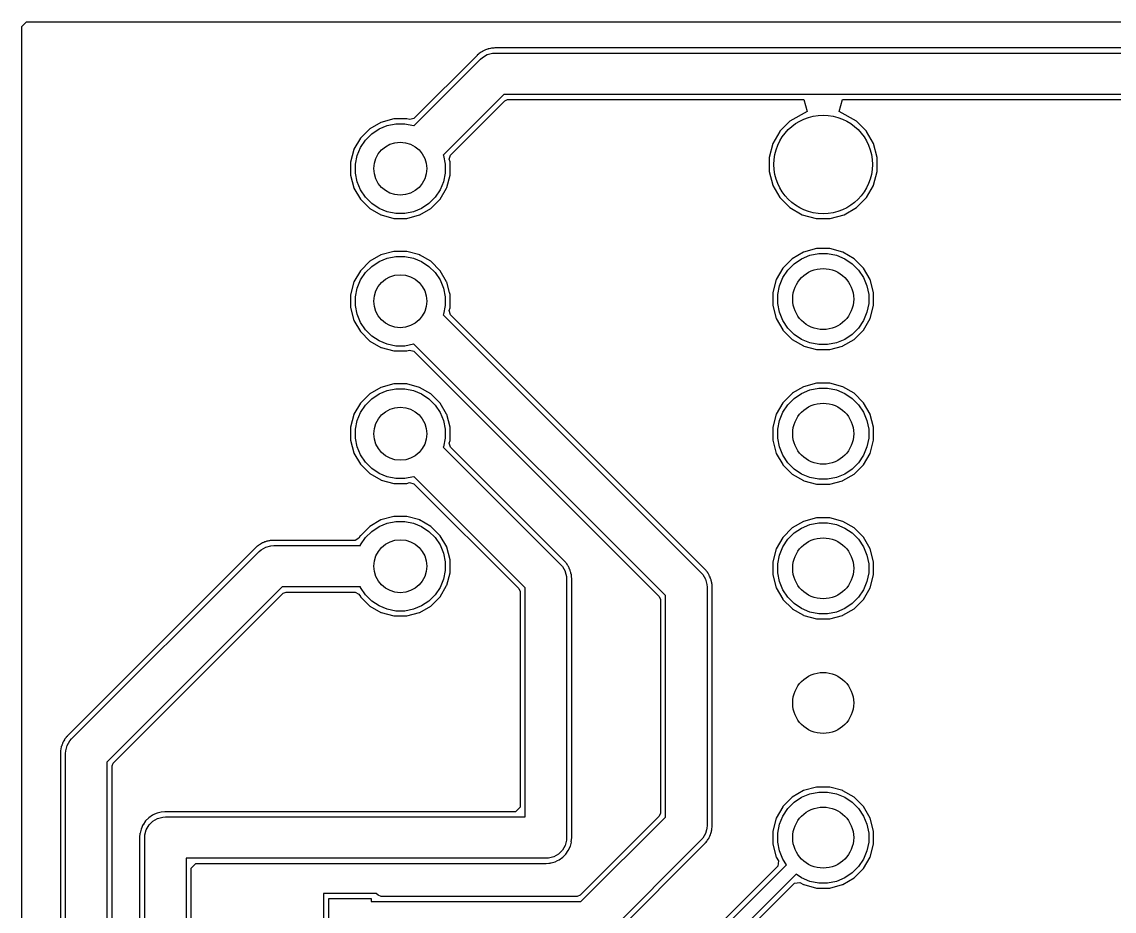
# Model space of a CAD drawing. Header units: inches. Extents: x 5.04 to 6.66, y -5.01 to -3.26.
# Drawn here: x 5.035 to 5.846, y -3.924 to -3.264 of the extents above; entities that cross this region are included whole.
import ezdxf

# ---------------------------------------------------------------- set-up
doc = ezdxf.new("R2010")
doc.units = ezdxf.units.IN
doc.header["$MEASUREMENT"] = 0
doc.layers.add('F.Cu', color=13, linetype='CONTINUOUS', true_color=0xc83434)

msp = doc.modelspace()

# ---------------------------------------------------------------- linework, layer by layer
at = {"layer": 'F.Cu', "linetype": 'CONTINUOUS'}
for p, q in [((5.03543, -3.26724), (5.0389, -3.26378)), ((5.03543, -3.36807), (5.03543, -3.26724)), ((5.0389, -3.26378), (6.65402, -3.26378)), ((5.38039, -3.28429), (5.37969, -3.28469)), ((5.38106, -3.28413), (5.38039, -3.28429)), ((5.38161, -3.28398), (5.38106, -3.28413)), ((5.38177, -3.2839), (5.38161, -3.28398)), ((5.3822, -3.28382), (5.38177, -3.2839)), ((5.38248, -3.28374), (5.3822, -3.28382)), ((5.38343, -3.28346), (5.38248, -3.28374)), ((5.38413, -3.28343), (5.38343, -3.28346)), ((5.38469, -3.28335), (5.38413, -3.28343)), ((5.385, -3.28327), (5.38469, -3.28335)), ((5.38555, -3.28327), (5.385, -3.28327)), ((5.38594, -3.28323), (5.38555, -3.28327)), ((5.38665, -3.28315), (5.38594, -3.28323)), ((6.06319, -3.28315), (5.38665, -3.28315)), ((5.37339, -3.28878), (5.32654, -3.33563)), ((5.32655, -3.34097), (5.37603, -3.2915)), ((5.37358, -3.28862), (5.37339, -3.28878)), ((5.37453, -3.28768), (5.37358, -3.28862)), ((5.37476, -3.28752), (5.37453, -3.28768)), ((5.37492, -3.2874), (5.37476, -3.28752)), ((5.37579, -3.28669), (5.37492, -3.2874)), ((5.37646, -3.2863), (5.37579, -3.28669)), ((5.37603, -3.2915), (5.37751, -3.2902)), ((5.37657, -3.28626), (5.37646, -3.2863)), ((5.37736, -3.28575), (5.37657, -3.28626)), ((5.37752, -3.28567), (5.37736, -3.28575)), ((5.37751, -3.2902), (5.37754, -3.29017)), ((5.37772, -3.28555), (5.37752, -3.28567)), ((5.37754, -3.29017), (5.38102, -3.28816)), ((5.37783, -3.28551), (5.37772, -3.28555)), ((5.37862, -3.28508), (5.37783, -3.28551)), ((5.37878, -3.285), (5.37862, -3.28508)), ((5.37925, -3.28484), (5.37878, -3.285)), ((5.37969, -3.28469), (5.37925, -3.28484)), ((5.38102, -3.28816), (5.38489, -3.28712)), ((5.38489, -3.28712), (5.3869, -3.28699)), ((5.3869, -3.28699), (5.51913, -3.28699)), ((5.51913, -3.28699), (6.06311, -3.28699)), ((5.39328, -3.31776), (5.3483, -3.36273)), ((5.35362, -3.3628), (5.39394, -3.32244)), ((5.51913, -3.31776), (5.39328, -3.31776)), ((5.39394, -3.32244), (5.3961, -3.32154)), ((5.3961, -3.32154), (5.61614, -3.32154)), ((6.05673, -3.31776), (5.51913, -3.31776)), ((5.61614, -3.32154), (5.6185, -3.33031)), ((5.64232, -3.33031), (5.64469, -3.32154)), ((5.64469, -3.32154), (6.0539, -3.32154)), ((5.6185, -3.33031), (5.60575, -3.33764)), ((5.65508, -3.33764), (5.64232, -3.33031)), ((5.30209, -3.33843), (5.29378, -3.34323)), ((5.30067, -3.34332), (5.30673, -3.34081)), ((5.31165, -3.33583), (5.30209, -3.33843)), ((5.30673, -3.34081), (5.31316, -3.33953)), ((5.32134, -3.33583), (5.31165, -3.33583)), ((5.31316, -3.33953), (5.31972, -3.33953)), ((5.31972, -3.33953), (5.32616, -3.34081)), ((5.32346, -3.33642), (5.32134, -3.33583)), ((5.32654, -3.33563), (5.32346, -3.33642)), ((5.32616, -3.34081), (5.32655, -3.34097)), ((5.60575, -3.33764), (5.59835, -3.34508)), ((5.66248, -3.34508), (5.65508, -3.33764)), ((5.29378, -3.34323), (5.28681, -3.3502)), ((5.29058, -3.3516), (5.29521, -3.34697)), ((5.29521, -3.34697), (5.30067, -3.34332)), ((5.59831, -3.34512), (5.59311, -3.35406)), ((5.59835, -3.34508), (5.59831, -3.34512)), ((5.66252, -3.34512), (5.66248, -3.34508)), ((5.66772, -3.35406), (5.66252, -3.34512)), ((5.28681, -3.3502), (5.28205, -3.35843)), ((5.28442, -3.36312), (5.28693, -3.35706)), ((5.28693, -3.35706), (5.29058, -3.3516)), ((5.59307, -3.35417), (5.59031, -3.36449)), ((5.59311, -3.35406), (5.59307, -3.35417)), ((5.66776, -3.35417), (5.66772, -3.35406)), ((5.67051, -3.36449), (5.66776, -3.35417)), ((5.28201, -3.35854), (5.27945, -3.36807)), ((5.28205, -3.35843), (5.28201, -3.35854)), ((5.28314, -3.36955), (5.28442, -3.36312)), ((5.3483, -3.36273), (5.34847, -3.36312)), ((5.34847, -3.36312), (5.34975, -3.36955)), ((5.35283, -3.36587), (5.35362, -3.3628)), ((5.59031, -3.36449), (5.59031, -3.37488)), ((5.67051, -3.37488), (5.67051, -3.36449)), ((5.03543, -3.8072), (5.03543, -3.36807)), ((5.27945, -3.36807), (5.27945, -3.3776)), ((5.28314, -3.37611), (5.28314, -3.36955)), ((5.34975, -3.36955), (5.34975, -3.37611)), ((5.35339, -3.36783), (5.35283, -3.36587)), ((5.35339, -3.37768), (5.35339, -3.36783)), ((5.27945, -3.3776), (5.28201, -3.38713)), ((5.28442, -3.38255), (5.28314, -3.37611)), ((5.34975, -3.37611), (5.34847, -3.38255)), ((5.35094, -3.38693), (5.35339, -3.37768)), ((5.59031, -3.37488), (5.59307, -3.3852)), ((5.66776, -3.3852), (5.67051, -3.37488)), ((5.28201, -3.38713), (5.28205, -3.38724)), ((5.28205, -3.38724), (5.28681, -3.39547)), ((5.28693, -3.38861), (5.28442, -3.38255)), ((5.29058, -3.39406), (5.28693, -3.38861)), ((5.34596, -3.38861), (5.34231, -3.39406)), ((5.34847, -3.38255), (5.34596, -3.38861)), ((5.34606, -3.39547), (5.35083, -3.38724)), ((5.35083, -3.38724), (5.35094, -3.38693)), ((5.59307, -3.3852), (5.59311, -3.38531)), ((5.59311, -3.38531), (5.59831, -3.39425)), ((5.66252, -3.39425), (5.66772, -3.38531)), ((5.66772, -3.38531), (5.66776, -3.3852)), ((5.28681, -3.39547), (5.29378, -3.40244)), ((5.29521, -3.3987), (5.29058, -3.39406)), ((5.34231, -3.39406), (5.33767, -3.3987)), ((5.33909, -3.40244), (5.34606, -3.39547)), ((5.59831, -3.39425), (5.59835, -3.39429)), ((5.59835, -3.39429), (5.60575, -3.40173)), ((5.65508, -3.40173), (5.66248, -3.39429)), ((5.66248, -3.39429), (5.66252, -3.39425)), ((5.29378, -3.40244), (5.30201, -3.4072)), ((5.30067, -3.40235), (5.29521, -3.3987)), ((5.30673, -3.40486), (5.30067, -3.40235)), ((5.31316, -3.40614), (5.30673, -3.40486)), ((5.31972, -3.40614), (5.31316, -3.40614)), ((5.32616, -3.40486), (5.31972, -3.40614)), ((5.33222, -3.40235), (5.32616, -3.40486)), ((5.33087, -3.4072), (5.33909, -3.40244)), ((5.33767, -3.3987), (5.33222, -3.40235)), ((5.60575, -3.40173), (5.61492, -3.40701)), ((5.64591, -3.40701), (5.65508, -3.40173)), ((5.30201, -3.4072), (5.30213, -3.40724)), ((5.30213, -3.40724), (5.31169, -3.4098)), ((5.31169, -3.4098), (5.32122, -3.4098)), ((5.32122, -3.4098), (5.33075, -3.40724)), ((5.33075, -3.40724), (5.33087, -3.4072)), ((5.61492, -3.40701), (5.62524, -3.40976)), ((5.62524, -3.40976), (5.63559, -3.40976)), ((5.63559, -3.40976), (5.64594, -3.40701)), ((5.64594, -3.40701), (5.64591, -3.40701)), ((5.30209, -3.43685), (5.29378, -3.44165)), ((5.31165, -3.43425), (5.30209, -3.43685)), ((5.30673, -3.43924), (5.31316, -3.43796)), ((5.32126, -3.43425), (5.31165, -3.43425)), ((5.31316, -3.43796), (5.31972, -3.43796)), ((5.31972, -3.43796), (5.32616, -3.43924)), ((5.33083, -3.43685), (5.32126, -3.43425)), ((5.33909, -3.44165), (5.33079, -3.43685)), ((5.33079, -3.43685), (5.33083, -3.43685)), ((5.61591, -3.4348), (5.60748, -3.43969)), ((5.6144, -3.43974), (5.62055, -3.43719)), ((5.62555, -3.4322), (5.61591, -3.4348)), ((5.62055, -3.43719), (5.62708, -3.43589)), ((5.63524, -3.4322), (5.62555, -3.4322)), ((5.62708, -3.43589), (5.63374, -3.43589)), ((5.63374, -3.43589), (5.64027, -3.43719)), ((5.64492, -3.4348), (5.63524, -3.4322)), ((5.64027, -3.43719), (5.64642, -3.43974)), ((5.64504, -3.43484), (5.64492, -3.4348)), ((5.65339, -3.43969), (5.64504, -3.43484)), ((5.29378, -3.44165), (5.28681, -3.44862)), ((5.29058, -3.45003), (5.29521, -3.44539)), ((5.29521, -3.44539), (5.30067, -3.44175)), ((5.30067, -3.44175), (5.30673, -3.43924)), ((5.32616, -3.43924), (5.33222, -3.44175)), ((5.33222, -3.44175), (5.33767, -3.44539)), ((5.33767, -3.44539), (5.34231, -3.45003)), ((5.34606, -3.44862), (5.33909, -3.44165)), ((5.60039, -3.44673), (5.59555, -3.45512)), ((5.60043, -3.44669), (5.60039, -3.44673)), ((5.60744, -3.43972), (5.60043, -3.44669)), ((5.60416, -3.44814), (5.60887, -3.44344)), ((5.60748, -3.43969), (5.60744, -3.43972)), ((5.60887, -3.44344), (5.6144, -3.43974)), ((5.64642, -3.43974), (5.65195, -3.44344)), ((5.65195, -3.44344), (5.65666, -3.44814)), ((5.66035, -3.44665), (5.65339, -3.43969)), ((5.66528, -3.4552), (5.66035, -3.44665)), ((5.28681, -3.44862), (5.28205, -3.45685)), ((5.28693, -3.45548), (5.29058, -3.45003)), ((5.34231, -3.45003), (5.34596, -3.45548)), ((5.35083, -3.45685), (5.34606, -3.44862)), ((5.59792, -3.45983), (5.60046, -3.45368)), ((5.60046, -3.45368), (5.60416, -3.44814)), ((5.65666, -3.44814), (5.66036, -3.45368)), ((5.66036, -3.45368), (5.66291, -3.45983)), ((5.28201, -3.45697), (5.27945, -3.4665)), ((5.28205, -3.45685), (5.28201, -3.45697)), ((5.28314, -3.46798), (5.28442, -3.46155)), ((5.28442, -3.46155), (5.28693, -3.45548)), ((5.34596, -3.45548), (5.34847, -3.46155)), ((5.34847, -3.46155), (5.34975, -3.46798)), ((5.35094, -3.45717), (5.35083, -3.45685)), ((5.35297, -3.46484), (5.35094, -3.45717)), ((5.59555, -3.45512), (5.59291, -3.46484)), ((5.59662, -3.46636), (5.59792, -3.45983)), ((5.66291, -3.45983), (5.6642, -3.46636)), ((5.66787, -3.4648), (5.66528, -3.4552)), ((5.27945, -3.4665), (5.27945, -3.47602)), ((5.28314, -3.47454), (5.28314, -3.46798)), ((5.34975, -3.46798), (5.34975, -3.47454)), ((5.35339, -3.46642), (5.35297, -3.46484)), ((5.35339, -3.47618), (5.35339, -3.46642)), ((5.59291, -3.46484), (5.59291, -3.47453)), ((5.59662, -3.47301), (5.59662, -3.46636)), ((5.6642, -3.46636), (5.6642, -3.47301)), ((5.66787, -3.47457), (5.66787, -3.4648)), ((5.27945, -3.47602), (5.28201, -3.48555)), ((5.28442, -3.48097), (5.28314, -3.47454)), ((5.34975, -3.47454), (5.34847, -3.48097)), ((5.3528, -3.47827), (5.35339, -3.47618)), ((5.35358, -3.48134), (5.3528, -3.47827)), ((5.59291, -3.47453), (5.59555, -3.48425)), ((5.59792, -3.47954), (5.59662, -3.47301)), ((5.6642, -3.47301), (5.66291, -3.47954)), ((5.66528, -3.48417), (5.66787, -3.47457)), ((5.28201, -3.48555), (5.28205, -3.48567)), ((5.28205, -3.48567), (5.28681, -3.4939)), ((5.28693, -3.48703), (5.28442, -3.48097)), ((5.29058, -3.49249), (5.28693, -3.48703)), ((5.34847, -3.48097), (5.3483, -3.48137)), ((5.3483, -3.48137), (5.53966, -3.67273)), ((5.43712, -3.56484), (5.35358, -3.48134)), ((5.59555, -3.48425), (5.60039, -3.49264)), ((5.60046, -3.48569), (5.59792, -3.47954)), ((5.60416, -3.49123), (5.60046, -3.48569)), ((5.66036, -3.48569), (5.65666, -3.49123)), ((5.66035, -3.49272), (5.66528, -3.48417)), ((5.66291, -3.47954), (5.66036, -3.48569)), ((5.28681, -3.4939), (5.29378, -3.50087)), ((5.29521, -3.49713), (5.29058, -3.49249)), ((5.60039, -3.49264), (5.60043, -3.49268)), ((5.60043, -3.49268), (5.60744, -3.49965)), ((5.60887, -3.49593), (5.60416, -3.49123)), ((5.65666, -3.49123), (5.65195, -3.49593)), ((5.65339, -3.49969), (5.66035, -3.49272)), ((5.29378, -3.50087), (5.30201, -3.50563)), ((5.30067, -3.50077), (5.29521, -3.49713)), ((5.30673, -3.50328), (5.30067, -3.50077)), ((5.31316, -3.50456), (5.30673, -3.50328)), ((5.32616, -3.50328), (5.31972, -3.50456)), ((5.32655, -3.50312), (5.32616, -3.50328)), ((5.51341, -3.68998), (5.32655, -3.50312)), ((5.60744, -3.49965), (5.60748, -3.49969)), ((5.60748, -3.49969), (5.61583, -3.50453)), ((5.6144, -3.49963), (5.60887, -3.49593)), ((5.62055, -3.50218), (5.6144, -3.49963)), ((5.62708, -3.50348), (5.62055, -3.50218)), ((5.63374, -3.50348), (5.62708, -3.50348)), ((5.64027, -3.50218), (5.63374, -3.50348)), ((5.64642, -3.49963), (5.64027, -3.50218)), ((5.64504, -3.50453), (5.65339, -3.49969)), ((5.65195, -3.49593), (5.64642, -3.49963)), ((5.30201, -3.50563), (5.30213, -3.50567)), ((5.30213, -3.50567), (5.31169, -3.50823)), ((5.31169, -3.50823), (5.32126, -3.50823)), ((5.31972, -3.50456), (5.31316, -3.50456)), ((5.32126, -3.50823), (5.32335, -3.5076)), ((5.32335, -3.5076), (5.3265, -3.50843)), ((5.3265, -3.50843), (5.50866, -3.69059)), ((5.61583, -3.50453), (5.61602, -3.50461)), ((5.61602, -3.50461), (5.62551, -3.50713)), ((5.62551, -3.50713), (5.63531, -3.50713)), ((5.63531, -3.50713), (5.64484, -3.50461)), ((5.64484, -3.50461), (5.64504, -3.50453)), ((5.30209, -3.53528), (5.29378, -3.54008)), ((5.31165, -3.53268), (5.30209, -3.53528)), ((5.32126, -3.53268), (5.31165, -3.53268)), ((5.33079, -3.53528), (5.32126, -3.53268)), ((5.33909, -3.54008), (5.33079, -3.53528)), ((5.61591, -3.5348), (5.60748, -3.53969)), ((5.62555, -3.5322), (5.61591, -3.5348)), ((5.62055, -3.53719), (5.62708, -3.53589)), ((5.63524, -3.5322), (5.62555, -3.5322)), ((5.62708, -3.53589), (5.63374, -3.53589)), ((5.63374, -3.53589), (5.64027, -3.53719)), ((5.64492, -3.5348), (5.63524, -3.5322)), ((5.64504, -3.53484), (5.64492, -3.5348)), ((5.65339, -3.53969), (5.64504, -3.53484)), ((5.29378, -3.54008), (5.28681, -3.54705)), ((5.29058, -3.54846), (5.29522, -3.54382)), ((5.29522, -3.54382), (5.30067, -3.54017)), ((5.30067, -3.54017), (5.30673, -3.53766)), ((5.30673, -3.53766), (5.31317, -3.53638)), ((5.31317, -3.53638), (5.31973, -3.53638)), ((5.31973, -3.53638), (5.32616, -3.53766)), ((5.32616, -3.53766), (5.33222, -3.54017)), ((5.33222, -3.54017), (5.33767, -3.54382)), ((5.33767, -3.54382), (5.34231, -3.54846)), ((5.34606, -3.54705), (5.33909, -3.54008)), ((5.60744, -3.53972), (5.60043, -3.54669)), ((5.60416, -3.54814), (5.60887, -3.54344)), ((5.60748, -3.53969), (5.60744, -3.53972)), ((5.60887, -3.54344), (5.6144, -3.53974)), ((5.6144, -3.53974), (5.62055, -3.53719)), ((5.64027, -3.53719), (5.64642, -3.53974)), ((5.64642, -3.53974), (5.65195, -3.54344)), ((5.65195, -3.54344), (5.65666, -3.54814)), ((5.66035, -3.54665), (5.65339, -3.53969)), ((5.28681, -3.54705), (5.28205, -3.55528)), ((5.28693, -3.55391), (5.29058, -3.54846)), ((5.34231, -3.54846), (5.34596, -3.55391)), ((5.35083, -3.55528), (5.34606, -3.54705)), ((5.60035, -3.54681), (5.59555, -3.55512)), ((5.60043, -3.54669), (5.60035, -3.54681)), ((5.60046, -3.55368), (5.60416, -3.54814)), ((5.65666, -3.54814), (5.66036, -3.55368)), ((5.66528, -3.5552), (5.66035, -3.54665)), ((5.28201, -3.55539), (5.27945, -3.56492)), ((5.28205, -3.55528), (5.28201, -3.55539)), ((5.28314, -3.5664), (5.28442, -3.55997)), ((5.28442, -3.55997), (5.28693, -3.55391)), ((5.34596, -3.55391), (5.34847, -3.55997)), ((5.34847, -3.55997), (5.34975, -3.5664)), ((5.35091, -3.55551), (5.35083, -3.55528)), ((5.35339, -3.56484), (5.35091, -3.55551)), ((5.59555, -3.55512), (5.59291, -3.56484)), ((5.59662, -3.56636), (5.59792, -3.55983)), ((5.59792, -3.55983), (5.60046, -3.55368)), ((5.66036, -3.55368), (5.66291, -3.55983)), ((5.66291, -3.55983), (5.6642, -3.56636)), ((5.66535, -3.55539), (5.66528, -3.5552)), ((5.66787, -3.5648), (5.66535, -3.55539)), ((5.27945, -3.56492), (5.27945, -3.57445)), ((5.28314, -3.57297), (5.28314, -3.5664)), ((5.34975, -3.5664), (5.34975, -3.57297)), ((5.35339, -3.57469), (5.35339, -3.56484)), ((5.53716, -3.66484), (5.43712, -3.56484)), ((5.59291, -3.56484), (5.59291, -3.57453)), ((5.59662, -3.57301), (5.59662, -3.56636)), ((5.6642, -3.56636), (5.6642, -3.57301)), ((5.66787, -3.56685), (5.66787, -3.5648)), ((5.66787, -3.57457), (5.66787, -3.56685)), ((5.27945, -3.57445), (5.28201, -3.58398)), ((5.28442, -3.5794), (5.28314, -3.57297)), ((5.34975, -3.57297), (5.34847, -3.5794)), ((5.35283, -3.57665), (5.35339, -3.57469)), ((5.59291, -3.57453), (5.59559, -3.58429)), ((5.59792, -3.57954), (5.59662, -3.57301)), ((5.6642, -3.57301), (5.66291, -3.57954)), ((5.66524, -3.58429), (5.66787, -3.57457)), ((5.28201, -3.58398), (5.28205, -3.58409)), ((5.28205, -3.58409), (5.28681, -3.59232)), ((5.28693, -3.58546), (5.28442, -3.5794)), ((5.34847, -3.5794), (5.34831, -3.57979)), ((5.34831, -3.57979), (5.43545, -3.66693)), ((5.35362, -3.57972), (5.35283, -3.57665)), ((5.43823, -3.66433), (5.35362, -3.57972)), ((5.59559, -3.58429), (5.60039, -3.59264)), ((5.60046, -3.58569), (5.59792, -3.57954)), ((5.66035, -3.59272), (5.66524, -3.58429)), ((5.66291, -3.57954), (5.66036, -3.58569)), ((5.28681, -3.59232), (5.29378, -3.59929)), ((5.29058, -3.59091), (5.28693, -3.58546)), ((5.29522, -3.59555), (5.29058, -3.59091)), ((5.60039, -3.59264), (5.60047, -3.59272)), ((5.60416, -3.59123), (5.60046, -3.58569)), ((5.60047, -3.59272), (5.60744, -3.59965)), ((5.60887, -3.59593), (5.60416, -3.59123)), ((5.65666, -3.59123), (5.65195, -3.59593)), ((5.65339, -3.59969), (5.66035, -3.59272)), ((5.66036, -3.58569), (5.65666, -3.59123)), ((5.29378, -3.59929), (5.30201, -3.60406)), ((5.30067, -3.5992), (5.29522, -3.59555)), ((5.30673, -3.60171), (5.30067, -3.5992)), ((5.60744, -3.59965), (5.60748, -3.59969)), ((5.60748, -3.59969), (5.61583, -3.60453)), ((5.6144, -3.59963), (5.60887, -3.59593)), ((5.62055, -3.60218), (5.6144, -3.59963)), ((5.64642, -3.59963), (5.64027, -3.60218)), ((5.64504, -3.60453), (5.65339, -3.59969)), ((5.65195, -3.59593), (5.64642, -3.59963)), ((5.30201, -3.60406), (5.30213, -3.60409)), ((5.30213, -3.60409), (5.31169, -3.60665)), ((5.31317, -3.60299), (5.30673, -3.60171)), ((5.31169, -3.60665), (5.32126, -3.60665)), ((5.31973, -3.60299), (5.31317, -3.60299)), ((5.32616, -3.60171), (5.31973, -3.60299)), ((5.32126, -3.60665), (5.32335, -3.60606)), ((5.32335, -3.60606), (5.3265, -3.60685)), ((5.32655, -3.60155), (5.32616, -3.60171)), ((5.3265, -3.60685), (5.40445, -3.68476)), ((5.40919, -3.68418), (5.32655, -3.60155)), ((5.61583, -3.60453), (5.61602, -3.60461)), ((5.61602, -3.60461), (5.62551, -3.60713)), ((5.62708, -3.60348), (5.62055, -3.60218)), ((5.62551, -3.60713), (5.63531, -3.60713)), ((5.63374, -3.60348), (5.62708, -3.60348)), ((5.64027, -3.60218), (5.63374, -3.60348)), ((5.63531, -3.60713), (5.64484, -3.60461)), ((5.64484, -3.60461), (5.64504, -3.60453)), ((5.31165, -3.6311), (5.30209, -3.6337)), ((5.32126, -3.6311), (5.31165, -3.6311)), ((5.33083, -3.6337), (5.32126, -3.6311)), ((5.62555, -3.6322), (5.61591, -3.6348)), ((5.63524, -3.6322), (5.62555, -3.6322)), ((5.64492, -3.6348), (5.63524, -3.6322)), ((5.29378, -3.6385), (5.28685, -3.64543)), ((5.30209, -3.6337), (5.29378, -3.6385)), ((5.29522, -3.64224), (5.30067, -3.6386)), ((5.30067, -3.6386), (5.30673, -3.63609)), ((5.30673, -3.63609), (5.31317, -3.63481)), ((5.31317, -3.63481), (5.31973, -3.63481)), ((5.31973, -3.63481), (5.32616, -3.63609)), ((5.32616, -3.63609), (5.33222, -3.6386)), ((5.33909, -3.6385), (5.33079, -3.6337)), ((5.33079, -3.6337), (5.33083, -3.6337)), ((5.33222, -3.6386), (5.33768, -3.64224)), ((5.34602, -3.64543), (5.33909, -3.6385)), ((5.60744, -3.63972), (5.60043, -3.64669)), ((5.60748, -3.63969), (5.60744, -3.63972)), ((5.61591, -3.6348), (5.60748, -3.63969)), ((5.60887, -3.64344), (5.61441, -3.63974)), ((5.61441, -3.63974), (5.62056, -3.63719)), ((5.62056, -3.63719), (5.62708, -3.63589)), ((5.62708, -3.63589), (5.63374, -3.63589)), ((5.63374, -3.63589), (5.64027, -3.63719)), ((5.64027, -3.63719), (5.64642, -3.63974)), ((5.64504, -3.63484), (5.64492, -3.6348)), ((5.65339, -3.63969), (5.64504, -3.63484)), ((5.64642, -3.63974), (5.65195, -3.64344)), ((5.66035, -3.64665), (5.65339, -3.63969)), ((5.21795, -3.64949), (5.21728, -3.64961)), ((5.21807, -3.64945), (5.21795, -3.64949)), ((5.21894, -3.64925), (5.21807, -3.64945)), ((5.21937, -3.64917), (5.21894, -3.64925)), ((5.2198, -3.64913), (5.21937, -3.64917)), ((5.22028, -3.64906), (5.2198, -3.64913)), ((5.22067, -3.64902), (5.22028, -3.64906)), ((5.22106, -3.64902), (5.22067, -3.64902)), ((5.22146, -3.64898), (5.22106, -3.64902)), ((5.22217, -3.6489), (5.22146, -3.64898)), ((5.28299, -3.6489), (5.22217, -3.6489)), ((5.28571, -3.64736), (5.28299, -3.6489)), ((5.28673, -3.64559), (5.28571, -3.64736)), ((5.28685, -3.64543), (5.28673, -3.64559)), ((5.28693, -3.65234), (5.29058, -3.64688)), ((5.29058, -3.64688), (5.29522, -3.64224)), ((5.33768, -3.64224), (5.34231, -3.64688)), ((5.34231, -3.64688), (5.34596, -3.65234)), ((5.34614, -3.64559), (5.34602, -3.64543)), ((5.35087, -3.65378), (5.34614, -3.64559)), ((5.60039, -3.64673), (5.59555, -3.65512)), ((5.60043, -3.64669), (5.60039, -3.64673)), ((5.60047, -3.65368), (5.60416, -3.64814)), ((5.60416, -3.64814), (5.60887, -3.64344)), ((5.65195, -3.64344), (5.65666, -3.64814)), ((5.65666, -3.64814), (5.66036, -3.65368)), ((5.66528, -3.6552), (5.66035, -3.64665)), ((5.2089, -3.65449), (5.06969, -3.79374)), ((5.07238, -3.7964), (5.21154, -3.65723)), ((5.20965, -3.65382), (5.2089, -3.65449)), ((5.2098, -3.6537), (5.20965, -3.65382)), ((5.21, -3.65346), (5.2098, -3.6537)), ((5.2102, -3.65335), (5.21, -3.65346)), ((5.21059, -3.65307), (5.2102, -3.65335)), ((5.21106, -3.65264), (5.21059, -3.65307)), ((5.21122, -3.65252), (5.21106, -3.65264)), ((5.2126, -3.65169), (5.21122, -3.65248)), ((5.21122, -3.65248), (5.21122, -3.65252)), ((5.21154, -3.65723), (5.21303, -3.65593)), ((5.21268, -3.65161), (5.2126, -3.65169)), ((5.21295, -3.65146), (5.21268, -3.65161)), ((5.21346, -3.65118), (5.21295, -3.65146)), ((5.21303, -3.65593), (5.21305, -3.65591)), ((5.21305, -3.65591), (5.21653, -3.6539)), ((5.21417, -3.65079), (5.21346, -3.65118)), ((5.21437, -3.65067), (5.21417, -3.65079)), ((5.215, -3.65043), (5.21437, -3.65067)), ((5.21516, -3.65039), (5.215, -3.65043)), ((5.21587, -3.65008), (5.21516, -3.65039)), ((5.21638, -3.64996), (5.21587, -3.65008)), ((5.21685, -3.6498), (5.21638, -3.64996)), ((5.21653, -3.6539), (5.22041, -3.65286)), ((5.21728, -3.64961), (5.21685, -3.6498)), ((5.22041, -3.65286), (5.22242, -3.65273)), ((5.22242, -3.65273), (5.28677, -3.65273)), ((5.28677, -3.65273), (5.28693, -3.65234)), ((5.34596, -3.65234), (5.34847, -3.6584)), ((5.35094, -3.65402), (5.35087, -3.65378)), ((5.35339, -3.66327), (5.35094, -3.65402)), ((5.59555, -3.65512), (5.59291, -3.66484)), ((5.59792, -3.65983), (5.60047, -3.65368)), ((5.66036, -3.65368), (5.66291, -3.65983)), ((5.66787, -3.6648), (5.66528, -3.6552)), ((5.34847, -3.6584), (5.34975, -3.66483)), ((5.34975, -3.66483), (5.34975, -3.67139)), ((5.35339, -3.67299), (5.35339, -3.66327)), ((5.43831, -3.66445), (5.43823, -3.66433)), ((5.43933, -3.66547), (5.43831, -3.66445)), ((5.43965, -3.66591), (5.43933, -3.66547)), ((5.54217, -3.66984), (5.53716, -3.66484)), ((5.59291, -3.66484), (5.59291, -3.67457)), ((5.59662, -3.66636), (5.59792, -3.65983)), ((5.66291, -3.65983), (5.66421, -3.66636)), ((5.66787, -3.67457), (5.66787, -3.6648)), ((5.34975, -3.67139), (5.34847, -3.67782)), ((5.35094, -3.6822), (5.35335, -3.67315)), ((5.35335, -3.67315), (5.35339, -3.67299)), ((5.43545, -3.66693), (5.43677, -3.66845)), ((5.43677, -3.66845), (5.43878, -3.67192)), ((5.43878, -3.67192), (5.43889, -3.67232)), ((5.43889, -3.67232), (5.43982, -3.6758)), ((5.4398, -3.66614), (5.43965, -3.66591)), ((5.44016, -3.66657), (5.4398, -3.66614)), ((5.44024, -3.66669), (5.44016, -3.66657)), ((5.44067, -3.6674), (5.44024, -3.66669)), ((5.44071, -3.66748), (5.44067, -3.6674)), ((5.44106, -3.66799), (5.44071, -3.66748)), ((5.4413, -3.66843), (5.44106, -3.66799)), ((5.44161, -3.66906), (5.4413, -3.66843)), ((5.44177, -3.66933), (5.44161, -3.66906)), ((5.44189, -3.66949), (5.44177, -3.66933)), ((5.44213, -3.6702), (5.44189, -3.66949)), ((5.44228, -3.67055), (5.44213, -3.6702)), ((5.4426, -3.67118), (5.44228, -3.67055)), ((5.44291, -3.67232), (5.4426, -3.67118)), ((5.44303, -3.67268), (5.44291, -3.67232)), ((5.44315, -3.67323), (5.44303, -3.67268)), ((5.44346, -3.67457), (5.44315, -3.67323)), ((5.53966, -3.67273), (5.54096, -3.67421)), ((5.54232, -3.67004), (5.54217, -3.66984)), ((5.54283, -3.67059), (5.54232, -3.67004)), ((5.5435, -3.67126), (5.54283, -3.67059)), ((5.5439, -3.67181), (5.5435, -3.67126)), ((5.54406, -3.67201), (5.5439, -3.67181)), ((5.54433, -3.67232), (5.54406, -3.67201)), ((5.54445, -3.67252), (5.54433, -3.67232)), ((5.54488, -3.67323), (5.54445, -3.67252)), ((5.54492, -3.67331), (5.54488, -3.67323)), ((5.54524, -3.67378), (5.54492, -3.67331)), ((5.54551, -3.67425), (5.54524, -3.67378)), ((5.59662, -3.67301), (5.59662, -3.66636)), ((5.59792, -3.67954), (5.59662, -3.67301)), ((5.66421, -3.67301), (5.66291, -3.67954)), ((5.66421, -3.66636), (5.66421, -3.67301)), ((5.34847, -3.67782), (5.34596, -3.68389)), ((5.43982, -3.6758), (5.43995, -3.67781)), ((5.43995, -3.67781), (5.43995, -3.86969)), ((5.4435, -3.675), (5.44346, -3.67457)), ((5.44358, -3.67555), (5.4435, -3.675)), ((5.44366, -3.67598), (5.44358, -3.67555)), ((5.4437, -3.67717), (5.44366, -3.67598)), ((5.44374, -3.67744), (5.4437, -3.67717)), ((5.44374, -3.86925), (5.44374, -3.67744)), ((5.54096, -3.67421), (5.54099, -3.67424)), ((5.54099, -3.67424), (5.543, -3.67772)), ((5.543, -3.67772), (5.54404, -3.68159)), ((5.54404, -3.68159), (5.54417, -3.6836)), ((5.54571, -3.67469), (5.54551, -3.67425)), ((5.54587, -3.67496), (5.54571, -3.67469)), ((5.5461, -3.67539), (5.54587, -3.67496)), ((5.54638, -3.67614), (5.5461, -3.67539)), ((5.54654, -3.6765), (5.54638, -3.67614)), ((5.54685, -3.67713), (5.54654, -3.6765)), ((5.54705, -3.67791), (5.54685, -3.67713)), ((5.5472, -3.67835), (5.54705, -3.67791)), ((5.5472, -3.67839), (5.5472, -3.67835)), ((5.54728, -3.67862), (5.5472, -3.67839)), ((5.54748, -3.67953), (5.54728, -3.67862)), ((5.54752, -3.67972), (5.54748, -3.67953)), ((5.54772, -3.68051), (5.54752, -3.67972)), ((5.54772, -3.68059), (5.54772, -3.68051)), ((5.54776, -3.68094), (5.54772, -3.68059)), ((5.54787, -3.68177), (5.54776, -3.68094)), ((5.54791, -3.68272), (5.54787, -3.68177)), ((5.59291, -3.67457), (5.59555, -3.68425)), ((5.60047, -3.68569), (5.59792, -3.67954)), ((5.66291, -3.67954), (5.66036, -3.68569)), ((5.66528, -3.68421), (5.66787, -3.67457)), ((5.22879, -3.68349), (5.09864, -3.81365)), ((5.10335, -3.81429), (5.22941, -3.68819)), ((5.28677, -3.68349), (5.22879, -3.68349)), ((5.22941, -3.68819), (5.23157, -3.68728)), ((5.23157, -3.68728), (5.28291, -3.68728)), ((5.28291, -3.68728), (5.28563, -3.68878)), ((5.28563, -3.68878), (5.28677, -3.69067)), ((5.28693, -3.68389), (5.28677, -3.68349)), ((5.29058, -3.68934), (5.28693, -3.68389)), ((5.29522, -3.69398), (5.29058, -3.68934)), ((5.34231, -3.68934), (5.33768, -3.69398)), ((5.34596, -3.68389), (5.34231, -3.68934)), ((5.34606, -3.69075), (5.35083, -3.68252)), ((5.35083, -3.68252), (5.35094, -3.6822)), ((5.40445, -3.68476), (5.40535, -3.68693)), ((5.40535, -3.68693), (5.40535, -3.84701)), ((5.40919, -3.8543), (5.40919, -3.68418)), ((5.51341, -3.85442), (5.51341, -3.68998)), ((5.54417, -3.6836), (5.54417, -3.86079)), ((5.54791, -3.6828), (5.54791, -3.68272)), ((5.54795, -3.68346), (5.54791, -3.6828)), ((5.54795, -3.76665), (5.54795, -3.68346)), ((5.59555, -3.68425), (5.60039, -3.69264)), ((5.60416, -3.69123), (5.60047, -3.68569)), ((5.66036, -3.68569), (5.65666, -3.69123)), ((5.66031, -3.69276), (5.66524, -3.68425)), ((5.66524, -3.68425), (5.66528, -3.68421)), ((5.28677, -3.69067), (5.28685, -3.69079)), ((5.28685, -3.69079), (5.29378, -3.69772)), ((5.29378, -3.69772), (5.30201, -3.70248)), ((5.30067, -3.69762), (5.29522, -3.69398)), ((5.30673, -3.70013), (5.30067, -3.69762)), ((5.33222, -3.69762), (5.32616, -3.70013)), ((5.33087, -3.70248), (5.33909, -3.69772)), ((5.33768, -3.69398), (5.33222, -3.69762)), ((5.33909, -3.69772), (5.34606, -3.69075)), ((5.50866, -3.69059), (5.50957, -3.69276)), ((5.50957, -3.69276), (5.50957, -3.85161)), ((5.60039, -3.69264), (5.60051, -3.69276)), ((5.60051, -3.69276), (5.60744, -3.69965)), ((5.60887, -3.69593), (5.60416, -3.69123)), ((5.61441, -3.69963), (5.60887, -3.69593)), ((5.65195, -3.69593), (5.64642, -3.69963)), ((5.65666, -3.69123), (5.65195, -3.69593)), ((5.65339, -3.69969), (5.66031, -3.69276)), ((5.30201, -3.70248), (5.30213, -3.70252)), ((5.30213, -3.70252), (5.31169, -3.70508)), ((5.31317, -3.70141), (5.30673, -3.70013)), ((5.31169, -3.70508), (5.32122, -3.70508)), ((5.31973, -3.70141), (5.31317, -3.70141)), ((5.32616, -3.70013), (5.31973, -3.70141)), ((5.32122, -3.70508), (5.33075, -3.70252)), ((5.33075, -3.70252), (5.33087, -3.70248)), ((5.60744, -3.69965), (5.60748, -3.69969)), ((5.60748, -3.69969), (5.61583, -3.70453)), ((5.62056, -3.70218), (5.61441, -3.69963)), ((5.61583, -3.70453), (5.61602, -3.70461)), ((5.61602, -3.70461), (5.62551, -3.70713)), ((5.62708, -3.70348), (5.62056, -3.70218)), ((5.63374, -3.70348), (5.62708, -3.70348)), ((5.64027, -3.70218), (5.63374, -3.70348)), ((5.63531, -3.70713), (5.64484, -3.70461)), ((5.64642, -3.69963), (5.64027, -3.70218)), ((5.64484, -3.70461), (5.64504, -3.70453)), ((5.64504, -3.70453), (5.65339, -3.69969)), ((5.62551, -3.70713), (5.63531, -3.70713)), ((5.54795, -3.86083), (5.54795, -3.76665)), ((5.06823, -3.79539), (5.06803, -3.79567)), ((5.06827, -3.79531), (5.06823, -3.79539)), ((5.06835, -3.7952), (5.06827, -3.79531)), ((5.06898, -3.79457), (5.06835, -3.7952)), ((5.06913, -3.79437), (5.06898, -3.79457)), ((5.06969, -3.79374), (5.06913, -3.79437)), ((5.06449, -3.80339), (5.06441, -3.8037)), ((5.06465, -3.80248), (5.06449, -3.80339)), ((5.06472, -3.80209), (5.06465, -3.80248)), ((5.065, -3.80142), (5.06472, -3.80209)), ((5.06504, -3.8013), (5.065, -3.80142)), ((5.06512, -3.80102), (5.06504, -3.8013)), ((5.06555, -3.8), (5.06512, -3.80102)), ((5.06567, -3.79972), (5.06555, -3.8)), ((5.06583, -3.79917), (5.06567, -3.79972)), ((5.06618, -3.79862), (5.06583, -3.79917)), ((5.06638, -3.79819), (5.06618, -3.79862)), ((5.06646, -3.79799), (5.06638, -3.79819)), ((5.06661, -3.79772), (5.06646, -3.79799)), ((5.06713, -3.79697), (5.06661, -3.79772)), ((5.0672, -3.79681), (5.06713, -3.79697)), ((5.06744, -3.79638), (5.0672, -3.79681)), ((5.06803, -3.79567), (5.06744, -3.79638)), ((5.06801, -3.80526), (5.06904, -3.80139)), ((5.06904, -3.80139), (5.07105, -3.79791)), ((5.07105, -3.79791), (5.07108, -3.79788)), ((5.07108, -3.79788), (5.07238, -3.7964)), ((5.03543, -4.83244), (5.03543, -3.8072)), ((5.06413, -3.80598), (5.06406, -3.8072)), ((5.06406, -3.8072), (5.06406, -4.56996)), ((5.06417, -3.80535), (5.06413, -3.80547)), ((5.06413, -3.80547), (5.06413, -3.80598)), ((5.06421, -3.805), (5.06417, -3.80535)), ((5.06429, -3.80409), (5.06421, -3.805)), ((5.06441, -3.8037), (5.06429, -3.80409)), ((5.06787, -3.80727), (5.06801, -3.80526)), ((5.06787, -3.80859), (5.06787, -3.80727)), ((5.06787, -3.8086), (5.06787, -3.80859)), ((5.06787, -4.56969), (5.06787, -3.8086)), ((5.06787, -3.8086), (5.06787, -3.8086)), ((5.09864, -3.81365), (5.09864, -4.56331)), ((5.10244, -3.81646), (5.10335, -3.81429)), ((5.10244, -3.86917), (5.10244, -3.81646)), ((5.61591, -3.8348), (5.60748, -3.83969)), ((5.62555, -3.8322), (5.61591, -3.8348)), ((5.62056, -3.83719), (5.62709, -3.83589)), ((5.63524, -3.8322), (5.62555, -3.8322)), ((5.62709, -3.83589), (5.63374, -3.83589)), ((5.63374, -3.83589), (5.64027, -3.83719)), ((5.64492, -3.8348), (5.63524, -3.8322)), ((5.64504, -3.83484), (5.64492, -3.8348)), ((5.65339, -3.83969), (5.64504, -3.83484)), ((5.60744, -3.83972), (5.60043, -3.84669)), ((5.60417, -3.84814), (5.60887, -3.84344)), ((5.60748, -3.83969), (5.60744, -3.83972)), ((5.60887, -3.84344), (5.61441, -3.83974)), ((5.61441, -3.83974), (5.62056, -3.83719)), ((5.64027, -3.83719), (5.64642, -3.83974)), ((5.64642, -3.83974), (5.65196, -3.84344)), ((5.65196, -3.84344), (5.65666, -3.84814)), ((5.66035, -3.84665), (5.65339, -3.83969)), ((5.13524, -3.85173), (5.13343, -3.8526)), ((5.13579, -3.85157), (5.13524, -3.85173)), ((5.13882, -3.85075), (5.13579, -3.85157)), ((5.14165, -3.85047), (5.13882, -3.85075)), ((5.40189, -3.85047), (5.14165, -3.85047)), ((5.40535, -3.84701), (5.40189, -3.85047)), ((5.50957, -3.85161), (5.50866, -3.85378)), ((5.60039, -3.84673), (5.59555, -3.85516)), ((5.60043, -3.84669), (5.60039, -3.84673)), ((5.60047, -3.85368), (5.60417, -3.84814)), ((5.65666, -3.84814), (5.66036, -3.85368)), ((5.66528, -3.8552), (5.66035, -3.84665)), ((5.12535, -3.86028), (5.12394, -3.86331)), ((5.12543, -3.86012), (5.12535, -3.86028)), ((5.12736, -3.85732), (5.12543, -3.86012)), ((5.12961, -3.85508), (5.12736, -3.85732)), ((5.12785, -3.8638), (5.12986, -3.86032)), ((5.13232, -3.85315), (5.12961, -3.85508)), ((5.12986, -3.86032), (5.1327, -3.85748)), ((5.13343, -3.8526), (5.13232, -3.85315)), ((5.1327, -3.85748), (5.13617, -3.85547)), ((5.13617, -3.85547), (5.14005, -3.85443)), ((5.14005, -3.85443), (5.14206, -3.8543)), ((5.14206, -3.8543), (5.40919, -3.8543)), ((5.50866, -3.85378), (5.45, -3.91252)), ((5.45058, -3.91724), (5.51341, -3.85442)), ((5.59555, -3.85516), (5.59291, -3.86484)), ((5.59662, -3.86636), (5.59792, -3.85983)), ((5.59792, -3.85983), (5.60047, -3.85368)), ((5.66036, -3.85368), (5.66291, -3.85983)), ((5.66291, -3.85983), (5.66421, -3.86636)), ((5.66787, -3.8648), (5.66528, -3.8552)), ((5.12303, -3.86693), (5.12283, -3.86917)), ((5.12307, -3.86669), (5.12303, -3.86693)), ((5.12319, -3.8665), (5.12307, -3.86657)), ((5.12307, -3.86657), (5.12307, -3.86669)), ((5.12394, -3.86331), (5.12319, -3.8665)), ((5.12668, -3.86969), (5.12681, -3.86768)), ((5.12681, -3.86768), (5.12785, -3.8638)), ((5.543, -3.86668), (5.54099, -3.87016)), ((5.54372, -3.86398), (5.543, -3.86668)), ((5.54404, -3.8628), (5.54372, -3.86398)), ((5.54417, -3.86079), (5.54404, -3.8628)), ((5.54626, -3.86866), (5.54634, -3.86839)), ((5.54634, -3.86839), (5.54646, -3.86807)), ((5.54646, -3.86807), (5.54685, -3.86728)), ((5.54685, -3.8672), (5.54701, -3.86673)), ((5.54685, -3.86728), (5.54685, -3.8672)), ((5.54701, -3.86673), (5.54732, -3.86591)), ((5.54732, -3.86591), (5.5474, -3.8652)), ((5.5474, -3.8652), (5.54752, -3.86457)), ((5.54752, -3.86457), (5.54772, -3.86398)), ((5.54772, -3.86398), (5.54795, -3.86083)), ((5.59291, -3.86484), (5.59291, -3.87457)), ((5.59662, -3.87301), (5.59662, -3.86636)), ((5.66421, -3.86636), (5.66421, -3.87301)), ((5.66787, -3.87457), (5.66787, -3.8648)), ((5.10244, -4.46476), (5.10244, -3.86917)), ((5.12283, -3.86917), (5.12283, -4.27028)), ((5.12668, -4.17131), (5.12668, -3.86969)), ((5.43878, -3.87557), (5.43677, -3.87905)), ((5.43982, -3.87169), (5.43878, -3.87557)), ((5.43995, -3.86969), (5.43982, -3.87169)), ((5.44118, -3.87925), (5.44268, -3.8761)), ((5.44268, -3.87606), (5.4435, -3.87303)), ((5.44268, -3.8761), (5.44268, -3.87606)), ((5.44339, -3.87276), (5.44378, -3.86957)), ((5.4435, -3.87291), (5.44339, -3.87276)), ((5.4435, -3.87303), (5.4435, -3.87291)), ((5.44378, -3.86957), (5.44374, -3.86925)), ((5.53966, -3.87167), (5.46783, -3.9435)), ((5.47075, -3.94602), (5.54248, -3.87417)), ((5.54099, -3.87016), (5.53966, -3.87167)), ((5.54248, -3.87417), (5.54256, -3.87409)), ((5.54256, -3.87409), (5.54287, -3.8737)), ((5.54287, -3.8737), (5.54354, -3.87303)), ((5.54354, -3.87303), (5.54402, -3.87236)), ((5.54402, -3.87236), (5.54417, -3.87217)), ((5.54417, -3.87217), (5.54461, -3.87165)), ((5.54461, -3.87165), (5.54496, -3.87094)), ((5.54496, -3.87094), (5.54539, -3.87031)), ((5.54539, -3.87031), (5.54575, -3.86965)), ((5.54575, -3.86965), (5.54606, -3.86909)), ((5.54606, -3.86909), (5.54626, -3.86866)), ((5.59291, -3.87457), (5.59555, -3.88425)), ((5.59792, -3.87954), (5.59662, -3.87301)), ((5.66421, -3.87301), (5.66291, -3.87954)), ((5.66528, -3.88421), (5.66787, -3.87457)), ((5.43046, -3.8839), (5.42658, -3.88494)), ((5.43393, -3.88189), (5.43046, -3.8839)), ((5.43677, -3.87905), (5.43393, -3.88189)), ((5.43429, -3.88622), (5.43701, -3.88429)), ((5.43701, -3.88429), (5.43925, -3.88205)), ((5.43925, -3.88205), (5.44118, -3.87925)), ((5.59555, -3.88425), (5.59717, -3.88705)), ((5.60047, -3.88569), (5.59792, -3.87954)), ((5.66035, -3.89272), (5.66528, -3.88421)), ((5.66291, -3.87954), (5.66036, -3.88569)), ((5.42457, -3.88507), (5.15744, -3.88507)), ((5.15744, -3.88507), (5.15744, -4.17131)), ((5.16122, -3.89232), (5.16469, -3.88886)), ((5.16122, -3.9111), (5.16122, -3.89232)), ((5.16469, -3.88886), (5.42457, -3.88886)), ((5.59665, -3.89102), (5.29059, -4.19705)), ((5.29129, -4.20174), (5.60322, -3.88981)), ((5.42658, -3.88494), (5.42457, -3.88507)), ((5.42457, -3.88886), (5.42484, -3.8889)), ((5.42484, -3.8889), (5.42673, -3.8887)), ((5.42673, -3.8887), (5.42681, -3.8887)), ((5.42681, -3.8887), (5.42768, -3.88862)), ((5.42764, -3.88862), (5.4278, -3.88858)), ((5.42768, -3.88862), (5.42764, -3.88862)), ((5.4278, -3.88858), (5.42823, -3.88846)), ((5.42823, -3.88846), (5.42843, -3.88843)), ((5.42843, -3.88843), (5.4313, -3.88768)), ((5.4313, -3.88768), (5.43138, -3.88764)), ((5.43138, -3.88764), (5.43311, -3.88681)), ((5.43311, -3.88681), (5.43429, -3.88622)), ((5.59717, -3.88705), (5.59665, -3.89102)), ((5.60322, -3.88981), (5.60047, -3.88569)), ((5.65666, -3.89123), (5.65196, -3.89593)), ((5.65339, -3.89969), (5.66035, -3.89272)), ((5.66036, -3.88569), (5.65666, -3.89123)), ((5.61029, -3.89688), (5.2969, -4.21028)), ((5.61441, -3.89963), (5.61029, -3.89688)), ((5.62056, -3.90218), (5.61441, -3.89963)), ((5.64642, -3.89963), (5.64027, -3.90218)), ((5.64504, -3.90453), (5.65339, -3.89969)), ((5.65196, -3.89593), (5.64642, -3.89963)), ((5.29945, -4.21311), (5.60913, -3.90346)), ((5.60913, -3.90346), (5.61315, -3.90295)), ((5.61315, -3.90295), (5.61587, -3.90453)), ((5.61587, -3.90453), (5.61602, -3.90461)), ((5.61602, -3.90461), (5.62551, -3.90713)), ((5.62709, -3.90348), (5.62056, -3.90218)), ((5.62551, -3.90713), (5.63531, -3.90713)), ((5.63374, -3.90348), (5.62709, -3.90348)), ((5.64027, -3.90218), (5.63374, -3.90348)), ((5.63531, -3.90713), (5.64484, -3.90461)), ((5.64484, -3.90461), (5.64504, -3.90453)), ((5.16122, -4.07413), (5.16122, -3.9111)), ((5.29858, -3.9111), (5.25949, -3.9111)), ((5.25949, -3.9111), (5.25949, -3.95413)), ((5.2633, -3.95034), (5.2633, -3.91491)), ((5.2633, -3.91491), (5.29479, -3.91491)), ((5.29479, -3.91491), (5.29479, -3.91724)), ((5.3, -3.91252), (5.29858, -3.9111)), ((5.30217, -3.91343), (5.3, -3.91252)), ((5.44783, -3.91343), (5.30217, -3.91343)), ((5.45, -3.91252), (5.44783, -3.91343)), ((5.29479, -3.91724), (5.45058, -3.91724))]:
    msp.add_line(p, q, dxfattribs=at)
at = {"layer": 'F.Cu'}
for centre, radius in [((5.63041, -3.36969), 0.03661), ((5.63041, -3.36969), 0.03661), ((5.31644, -3.37283), 0.01969), ((5.31644, -3.37283), 0.01969), ((5.31644, -3.47126), 0.01969), ((5.31644, -3.47126), 0.01969), ((5.63041, -3.46969), 0.02264), ((5.63041, -3.46969), 0.02264), ((5.31645, -3.56969), 0.01969), ((5.31645, -3.56969), 0.01969), ((5.63041, -3.56969), 0.02264), ((5.63041, -3.56969), 0.02264), ((5.31645, -3.66811), 0.01969), ((5.31645, -3.66811), 0.01969), ((5.63041, -3.66969), 0.02264), ((5.63041, -3.66969), 0.02264), ((5.63041, -3.76969), 0.02264), ((5.63041, -3.76969), 0.02264), ((5.63041, -3.86969), 0.02264), ((5.63041, -3.86969), 0.02264)]:
    msp.add_circle(centre, radius, dxfattribs=at)

doc.saveas('drawing.dxf')
